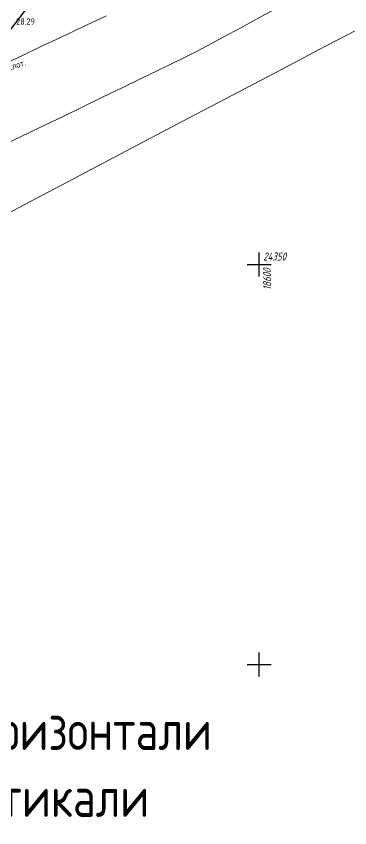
# Model space of a CAD drawing. Header units: metres. Extents: x -149473 to 83396, y -14167 to 104709.
# Drawn here: x -4471.2 to -4450.4, y 42458.5 to 42509.2 of the extents above; entities that cross this region are included whole.
import ezdxf
from ezdxf.enums import TextEntityAlignment as Align

# ---------------------------------------------------------------- set-up
doc = ezdxf.new("R2010")
doc.units = ezdxf.units.M
for name, color, linetype, transparency in [('02_Сетка', 7, 'Continuous', 0.6), ('30_Канализация', 7, 'Continuous', 0.6), ('45_Номера колодцев', 7, 'Continuous', 0.6), ('61_Отметки высоты поверхности', 7, 'Continuous', 0.6)]:
    doc.layers.add(name, color=color, linetype=linetype, transparency=transparency)
doc.layers.add('Viewport2ForCustomObjects_0', color=7, linetype='Continuous')
doc.layers.add('Сетка', color=7, linetype='Continuous')
doc.layers.add('Сети_Вид.Профиля', color=7, linetype='Continuous', lineweight=30)
doc.layers.add('Сети_Горизонтали.Вспомогательные', color=1, linetype='Continuous', lineweight=9)
doc.styles.add('CustomTextStyle140', font='GOST_0.TTF', dxfattribs={"height": 5})
doc.styles.add('CustomTextStyle141', font='GOST_0.TTF', dxfattribs={"height": 5})
doc.styles.add('LIKE17', font='GOST_0.TTF')
doc.styles.add('Line_GUGK', font='GOST_0.TTF')
doc.styles.get("Standard").update_dxf_attribs({"font": 'GOST_0.TTF'})
doc.linetypes.add('g5_122_k', pattern='A,1,-1,1.5,-0.4,["К",Line_GUGK,S=1,R=0,X=0,Y=-0.5],-1.5,1.5,-1,4,-1,4,-1,3', length=20.9)

# ---------------------------------------------------------------- blocks, each defined once
blk = doc.blocks.new('g5_012')
at = {"color": 92}
for points in [[(0, -1.5), (0, 1.5)], [(-1.5, 0), (1.5, 0)]]:
    blk.add_lwpolyline(points, dxfattribs=at)
blk = doc.blocks.new('CustomObjectsInViewport2_0')
at = {"layer": 'Сети_Горизонтали.Вспомогательные', "color": 42, "flags": 128}
for points, elevation in [([(3160.61, 1381.53), (3162.46, 1382.4), (3164.7, 1383.45), (3167.24, 1384.65), (3170.02, 1385.96), (3172.97, 1387.36)], 28.5), ([(3194.72, 1388.56), (3192.15, 1387.16), (3189.75, 1385.86), (3187.55, 1384.68), (3185.61, 1383.65), (3183.95, 1382.78), (3182.62, 1382.11), (3181.16, 1381.39), (3179.37, 1380.51), (3177.31, 1379.5), (3175.02, 1378.39), (3172.57, 1377.21), (3170, 1375.97), (3167.37, 1374.7), (3164.73, 1373.44), (3162.13, 1372.2), (3159.63, 1371.01)], 29), ([(3206.6, 1386.79), (3200.42, 1383.58), (3194.11, 1380.28), (3187.75, 1376.94), (3181.47, 1373.64), (3175.37, 1370.43), (3169.54, 1367.36), (3164.11, 1364.49), (3159.17, 1361.88)], 29.5)]:
    blk.add_lwpolyline(points, dxfattribs=dict(at, elevation=elevation))
at = {"layer": 'Сети_Вид.Профиля', "color": 7, "linetype": 'Continuous', "lineweight": 30}
for s, style, p in [('М 1:500 по горизонтали', 'CustomTextStyle140', (3124.95, 1295.6)), ('М 1:50 по вертикали', 'CustomTextStyle141', (3124.95, 1287.24))]:
    blk.add_text(s, height=5, dxfattribs=dict(at, style=style)).set_placement(p)

msp = doc.modelspace()

# ---------------------------------------------------------------- linework, layer by layer
at = {"layer": '30_Канализация', "color": 12, "linetype": 'g5_122_k', "lineweight": 30, "flags": 128}
msp.add_lwpolyline([(-4489.761, 42486.258), (-4481.01, 42496.663), (-4478.731, 42499.531), (-4477.611, 42500.887), (-4473.897, 42505.453), (-4472.891, 42506.702), (-4470.715, 42509.528), (-4468.969, 42511.352), (-4467.456, 42513.024), (-4464.111, 42517.462), (-4461.1, 42521.125), (-4459.823, 42522.734), (-4458.576, 42524.082), (-4458.709, 42520.86)], dxfattribs=at)

# ---------------------------------------------------------------- block references
at = {"layer": '02_Сетка', "color": 92, "linetype": 'Continuous', "lineweight": 15, "ltscale": 0.5, "xscale": 0.5, "yscale": 0.5, "zscale": 0.5}
for p in [(-4456.056, 42493.725), (-4456.056, 42468.725)]:
    msp.add_blockref('g5_012', p, dxfattribs=at)
at = {"layer": 'Viewport2ForCustomObjects_0', "xscale": 0.5, "yscale": 0.5, "zscale": 0.5}
msp.add_blockref('CustomObjectsInViewport2_0', (-6052.071, 41815.592), dxfattribs=at)

# ---------------------------------------------------------------- texts
at = {"layer": '45_Номера колодцев', "color": 7, "linetype": 'Continuous', "lineweight": 15, "ltscale": 0.5, "style": 'LIKE17'}
msp.add_text('26.32лот.', height=0.4, rotation=17.6973, dxfattribs=at).set_placement((-4472.526, 42505.559))
at = {"layer": '61_Отметки высоты поверхности', "color": 7, "linetype": 'Continuous', "lineweight": 15, "ltscale": 0.5, "style": 'LIKE17'}
msp.add_text('28.29', height=0.4, dxfattribs=at).set_placement((-4471.226, 42508.709))
at = {"layer": 'Сетка', "color": 3, "oblique": 15}
msp.add_text('24350', height=0.5, dxfattribs=at).set_placement((-4455.806, 42493.975))
msp.add_text('18600', height=0.5, rotation=90, dxfattribs=at).set_placement((-4455.806, 42493.475), align=Align.TOP_RIGHT)

doc.saveas('drawing.dxf')
